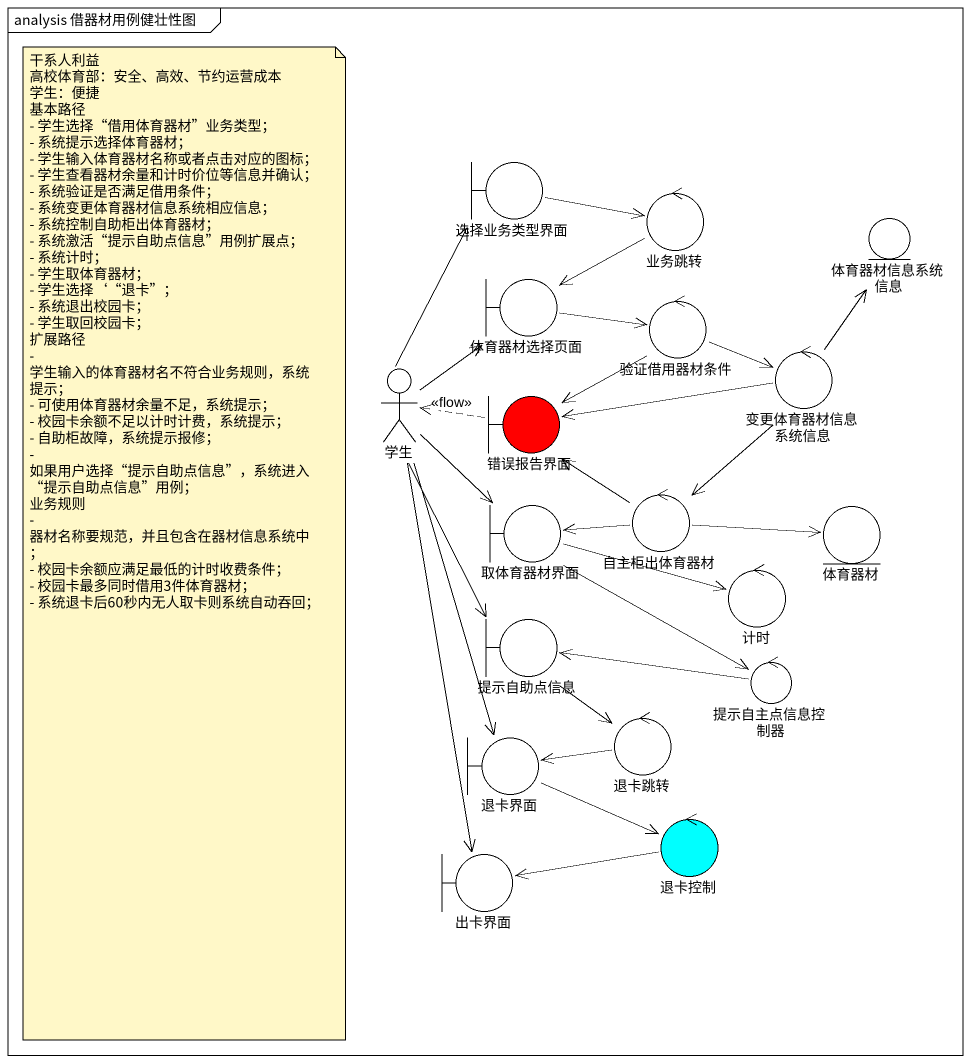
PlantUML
@startuml
mainframe analysis 借器材用例健壮性图
boundary 选择业务类型界面
control 业务跳转
entity 体育器材信息系统信息
boundary 体育器材选择页面
control 验证借用器材条件
control 变更体育器材信息系统信息
actor 学生
boundary 错误报告界面 #FF0000
boundary 取体育器材界面
control 自主柜出体育器材
entity 体育器材
control 计时
boundary 提示自助点信息
control 提示自主点信息控制器
boundary 退卡界面
control 退卡跳转
control 退卡控制 #00FFFF
boundary 出卡界面
选择业务类型界面 -right-> 业务跳转
业务跳转 -left-> 体育器材选择页面
体育器材选择页面 -right-> 验证借用器材条件
验证借用器材条件 -right-> 变更体育器材信息系统信息
验证借用器材条件 --> 错误报告界面
变更体育器材信息系统信息 -up-> 体育器材信息系统信息
变更体育器材信息系统信息 -left-> 错误报告界面
变更体育器材信息系统信息 --> 自主柜出体育器材
学生 -up-> 选择业务类型界面
学生 -up-> 体育器材选择页面
学生 --> 取体育器材界面
学生 --> 提示自助点信息
学生 --> 退卡界面
学生 --> 出卡界面
错误报告界面 .left.> 学生 : <<flow>>
取体育器材界面 -right-> 计时
取体育器材界面 --> 提示自主点信息控制器
自主柜出体育器材 -up-> 错误报告界面
自主柜出体育器材 -left-> 取体育器材界面
自主柜出体育器材 -right-> 体育器材
提示自助点信息 --> 退卡跳转
提示自主点信息控制器 -left-> 提示自助点信息
退卡界面 -right-> 退卡控制
退卡跳转 -left-> 退卡界面
退卡控制 -left-> 出卡界面
note as N1
  干系人利益
  高校体育部：安全、高效、节约运营成本
  学生：便捷
  基本路径
  - 学生选择“借用体育器材”业务类型；
  - 系统提示选择体育器材；
  - 学生输入体育器材名称或者点击对应的图标；
  - 学生查看器材余量和计时价位等信息并确认；
  - 系统验证是否满足借用条件；
  - 系统变更体育器材信息系统相应信息；
  - 系统控制自助柜出体育器材；
  - 系统激活“提示自助点信息”用例扩展点；
  - 系统计时；
  - 学生取体育器材；
  - 学生选择‘“退卡”；
  - 系统退出校园卡；
  - 学生取回校园卡；
  扩展路径
  - 学生输入的体育器材名不符合业务规则，系统提示；
  - 可使用体育器材余量不足，系统提示；
  - 校园卡余额不足以计时计费，系统提示；
  - 自助柜故障，系统提示报修；
  - 如果用户选择“提示自助点信息”，系统进入“提示自助点信息”用例；
  业务规则
  - 器材名称要规范，并且包含在器材信息系统中；
  - 校园卡余额应满足最低的计时收费条件；
  - 校园卡最多同时借用3件体育器材；
  - 系统退卡后60秒内无人取卡则系统自动吞回；
end note
@enduml
